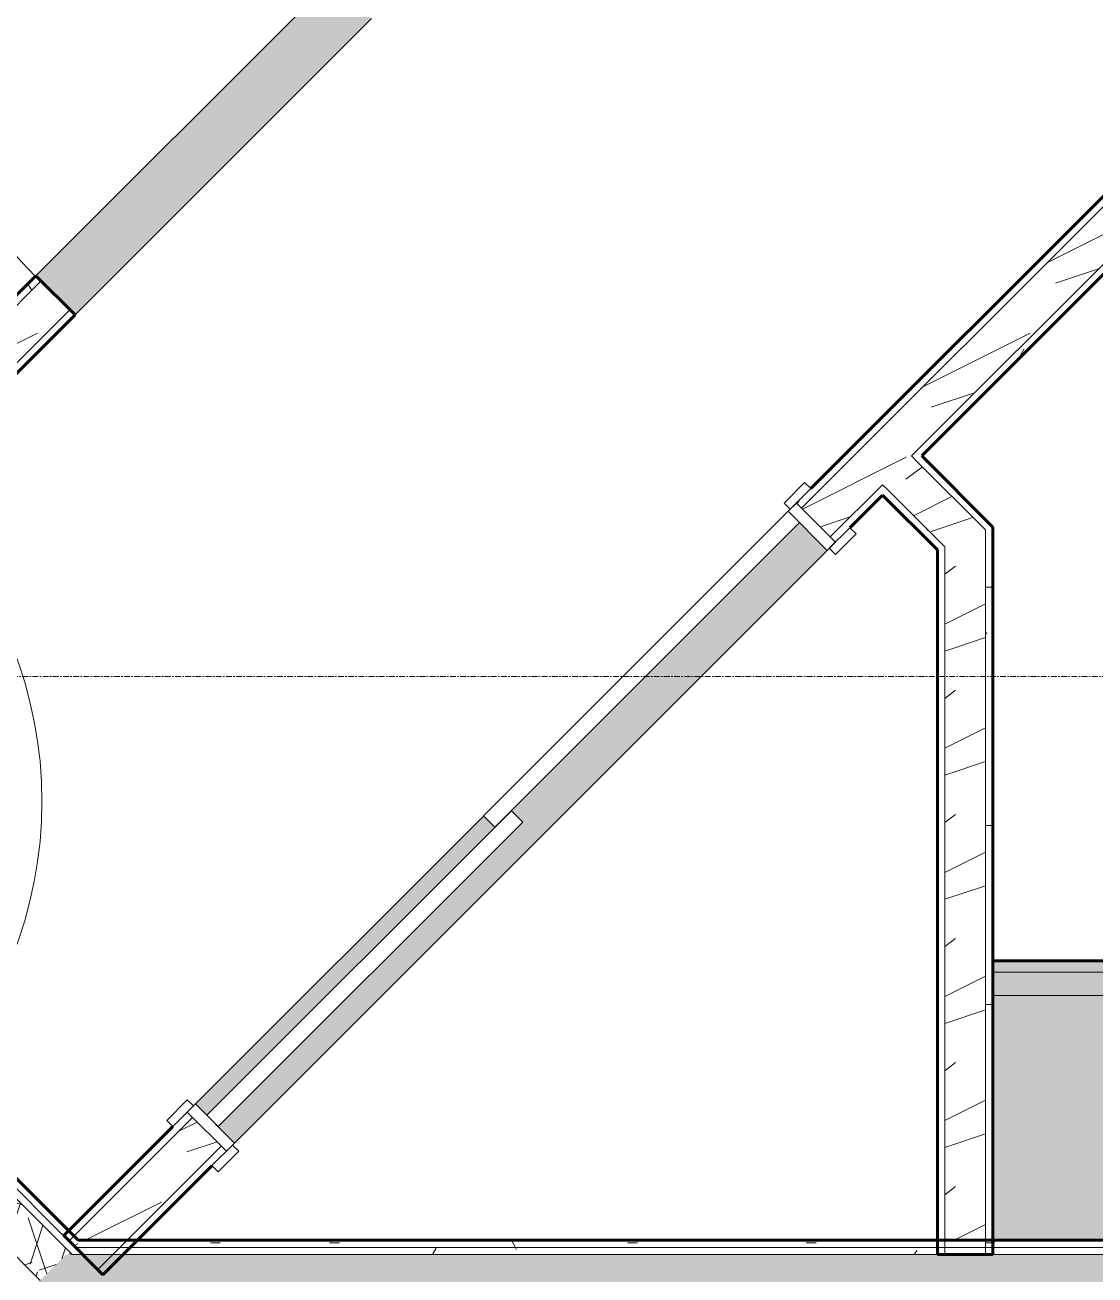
# Model space of a CAD drawing. Header units: inches. Extents: x -4061 to -1937, y 9836 to 11171.
# Drawn here: x -2442 to -2350.1, y 10415.8 to 10523.2 of the extents above; entities that cross this region are included whole.
import ezdxf

# ---------------------------------------------------------------- set-up
doc = ezdxf.new("R2010")
doc.units = ezdxf.units.IN
doc.header["$MEASUREMENT"] = 0
doc.linetypes.add('Grid Line 1_2_', pattern=[0.875, 0.5, -0.125, 0.125, -0.125])
for name, color, linetype, lineweight in [('0-1', 7, 'Continuous', 5), ('0-2', 250, 'Continuous', 9), ('A-DOOR', 31, 'Continuous', 18), ('A-DOOR-1', 250, 'Continuous', 9), ('A-DOOR-2', 50, 'Continuous', 30), ('A-DOOR-7', 31, 'Continuous', 30), ('A-DOOR-8', 31, 'Continuous', 9), ('A-DOOR-FRAM', 31, 'Continuous', 30), ('A-DOOR-FRAM-1', 50, 'Continuous', 30), ('A-WALL', 113, 'Continuous', 18), ('A-WALL-1', 8, 'Continuous', 5), ('A-WALL-2', 10, 'Continuous', 60), ('A-WALL-3', 7, 'Continuous', 18), ('A-WALL-PATT-1', 250, 'Continuous', 9), ('A-WALL-PATT-2', 253, 'Continuous', 9), ('A-WALL-PATT-4', 111, 'Continuous', 9), ('I-WALL-2', 2, 'Continuous', 60), ('Q-CASE-1', 9, 'Continuous', 9), ('Q-CASE-2', 10, 'Continuous', 60), ('Q-CASE-3', 250, 'Continuous', 9), ('S-GRID-1', 1, 'Grid Line 1_2_', 9)]:
    doc.layers.add(name, color=color, linetype=linetype, lineweight=lineweight)
pattern_1 = [(0, (-127.185, -364.175), (20.48, 5.12), [0.845, -14.515, 0.845, -14.515, -81.92]), (0, (-127.185, -364.175), (20.48, 5.12), [-30.72, 0.845, -29.875, 0.845, -14.515, -35.84]), (0, (-127.185, -364.175), (20.48, 5.12), [-76.8, 0.845, -9.395, 0.845, -24.755]), (120, (-119.505, -361.615), (-14.67405, 15.1762003), [0.845, -14.515, 0.845, -14.515, -81.92]), (120, (-119.505, -361.615), (-14.67405, 15.1762003), [-30.72, 0.845, -29.875, 0.845, -14.515, -35.84]), (120, (-119.505, -361.615), (-14.67405, 15.1762003), [-76.8, 0.845, -9.395, 0.845, -24.755]), (240, (-116.945, -351.375), (-5.80595, -20.2962003), [0.845, -14.515, 0.845, -14.515, -81.92]), (240, (-116.945, -351.375), (-5.80595, -20.2962003), [-30.72, 0.845, -29.875, 0.845, -14.515, -35.84]), (240, (-116.945, -351.375), (-5.80595, -20.2962003), [-76.8, 0.845, -9.395, 0.845, -24.755])]
pattern_2 = [(216.87, (-122.92, -353.513), (31.9871619, 21.32545714), [5.331, -47.981]), (206.565, (-116.522, -356.711), (-10.662476, -10.6620098), [11.921, -11.921]), (198.435, (-116.522, -362.043), (-21.3244936, -10.6625869), [6.744, -26.974])]
pattern_3 = [(161.57, (-126.865, -363.855), (-2.560496185, -0.000537386), [0, -18.214, 2.022, 0]), (18.43, (-127.505, -363.855), (-2.560496185, 0.000537386), [0, -18.214, 2.022, 0]), (108.43, (-126.865, -363.855), (1.27922091, -6.400876726), [6.07, -14.166]), (71.57, (-127.505, -363.855), (1.27922091, 6.400876726), [6.07, -14.166])]

# ---------------------------------------------------------------- blocks, each defined once
blk = doc.blocks.new('Single-Flush - 36_ x 84_-1372839-ENLARGED RCP - 3RD FLOOR PLAN - WEST')
at = {"layer": 'A-DOOR-1'}
blk.add_arc((18, 2.37), 36.07, 93.1789, 180, dxfattribs=at)
at = {"layer": 'A-DOOR-2'}
for p, q in [((16, 2.37), (16, 38.39)), ((18, 38.39), (16, 38.39)), ((18, 2.37), (18, 38.39)), ((18, 2.37), (16, 2.37))]:
    blk.add_line(p, q, dxfattribs=at)
blk = doc.blocks.new('FOLDING_SLIDING CLOSET - 72_ x 80_-1372885-ENLARGED RCP - 3RD FLOOR PLAN - WEST')
at = {"layer": 'A-DOOR-1'}
for p, q in [((-38.75, 3.25), (-36.25, 3.25)), ((-38.75, 2.5), (-38.75, 3.25)), ((-36.25, 3.25), (-36.25, 2.5)), ((36.25, 3.25), (38.75, 3.25)), ((36.25, 2.5), (36.25, 3.25)), ((38.75, 3.25), (38.75, 2.5)), ((-36.25, 2.5), (-38.75, 2.5)), ((38.75, 2.5), (36.25, 2.5)), ((-38.75, -2.25), (-36.25, -2.25)), ((-38.75, -3), (-38.75, -2.25)), ((-36.25, -3), (-38.75, -3)), ((-36.25, -2.25), (-36.25, -3)), ((36.25, -2.25), (38.75, -2.25)), ((36.25, -3), (36.25, -2.25)), ((38.75, -3), (36.25, -3)), ((38.75, -2.25), (38.75, -3))]:
    blk.add_line(p, q, dxfattribs=at)
at = {"layer": 'A-DOOR-2'}
for p, q in [((-1, 0.5), (36, 0.5)), ((-1, -0.875), (-1, 0.5)), ((36, 0.5), (36, -0.875)), ((-36, -0.875), (1, -0.875)), ((-36, -2.25), (-36, -0.875)), ((36, -0.875), (-1, -0.875)), ((1, -0.875), (1, -2.25)), ((1, -2.25), (-36, -2.25))]:
    blk.add_line(p, q, dxfattribs=at)
at = {"layer": 'A-DOOR-FRAM-1'}
for p, q in [((-37, 2.5), (-36, 2.5)), ((-37, -2.25), (-37, 2.5)), ((-36, 2.5), (-36, -2.25)), ((36, 2.5), (37, 2.5)), ((36, -2.25), (36, 2.5)), ((37, 2.5), (37, -2.25)), ((-36, -2.25), (-37, -2.25)), ((37, -2.25), (36, -2.25))]:
    blk.add_line(p, q, dxfattribs=at)
blk = doc.blocks.new('OD_CW_Base Cabinet - OD_CW_Base Cabinet-1866993-ENLARGED RCP - 3RD FLOOR PLAN - WEST')
at = {"layer": 'Q-CASE-1'}
for points in [[(51.7, -1), (53.33, -1), (53.33, 0), (0.74, 0), (0.74, -1)], [(0.74, -3), (53.33, -3), (53.33, -1), (0.74, -1)], [(53.33, -24), (53.33, -3), (0.74, -3), (0.74, -24), (51.7, -24)]]:
    blk.add_hatch(color=256, dxfattribs=at).paths.add_polyline_path(points, flags=0)
at = {"layer": 'Q-CASE-2'}
for p, q in [((0.74, -24), (0.74, 0)), ((0.74, 0), (53.33, 0)), ((53.33, 0), (53.33, -24)), ((53.33, -24), (0.74, -24))]:
    blk.add_line(p, q, dxfattribs=at)
at = {"layer": 'Q-CASE-3'}
for p, q in [((0.74, 0), (0.74, -1)), ((53.33, 0), (0.74, 0)), ((53.33, -1), (0.74, -1)), ((0.74, -1), (0.74, -3)), ((53.33, -1), (0.74, -1)), ((53.33, -1), (53.33, 0)), ((53.33, -3), (53.33, -1)), ((0.74, -3), (0.74, -24)), ((53.33, -3), (0.74, -3)), ((53.33, -24), (53.33, -3)), ((53.33, -24), (0.74, -24))]:
    blk.add_line(p, q, dxfattribs=at)
blk = doc.blocks.new('CTR - 1st Phase - Unit Layouts_rvt-1-ENLARGED RCP - 3RD FLOOR PLAN - WEST')
at = {"layer": 'A-WALL-1'}
blk.add_hatch(color=256, dxfattribs=at).paths.add_polyline_path([(-2437.67, 10498.27), (-2412.22, 10523.72), (-2415.58, 10527.08), (-2441.03, 10501.63), (-2438.12, 10498.71)], flags=0)
h = blk.add_hatch(color=256, dxfattribs=at)
h.paths.add_polyline_path([(-2423.96, 10427.13), (-2373.05, 10478.04), (-2375.44, 10480.42), (-2400.19, 10455.67), (-2399.21, 10454.7), (-2425.38, 10428.54), (-2424.67, 10427.83)], flags=0)
h.paths.add_polyline_path([(-2426.35, 10429.51), (-2401.6, 10454.26), (-2402.57, 10455.23), (-2427.32, 10430.48), (-2426.61, 10429.78)], flags=0)
at = {"layer": 'A-WALL-PATT-1'}
h = blk.add_hatch(dxfattribs=at)
h.set_pattern_fill('FP_1', color=256, style=0, pattern_type=2)
h.set_pattern_definition(pattern_1)
h.paths.add_polyline_path([(-2480.62, 10461.15), (-2440.59, 10501.18), (-2441.03, 10501.63), (-2481.06, 10461.6)], flags=0)
h.paths.add_polyline_path([(-2415.13, 10526.64), (-2411.42, 10530.35), (-2411.86, 10530.79), (-2415.58, 10527.08)], flags=0)
h.paths.add_polyline_path([(-2408.95, 10532.83), (-2351.67, 10590.1), (-2351.67, 10590.98), (-2409.39, 10533.27)], flags=0)
h.paths.add_polyline_path([(-2348.17, 10593.6), (-2343.72, 10598.06), (-2344.16, 10598.5), (-2348.17, 10594.48), (-2348.17, 10593.89)], flags=0)
h.paths.add_polyline_path([(-2299.88, 10641.9), (-2296.45, 10645.33), (-2296.45, 10646.21), (-2300.32, 10642.34)], flags=0)
h = blk.add_hatch(dxfattribs=at)
h.set_pattern_fill('FP_1', color=256, style=0, pattern_type=2)
h.set_pattern_definition(pattern_1)
h.paths.add_polyline_path([(-2477.7, 10458.24), (-2437.67, 10498.27), (-2438.12, 10498.71), (-2478.15, 10458.68)], flags=0)
h.paths.add_polyline_path([(-2412.22, 10523.72), (-2340.8, 10595.14), (-2341.24, 10595.58), (-2412.66, 10524.17)], flags=0)
h.paths.add_polyline_path([(-2296.96, 10638.98), (-2292.32, 10643.62), (-2292.32, 10644.5), (-2297.4, 10639.42)], flags=0)
h = blk.add_hatch(dxfattribs=at)
h.set_pattern_fill('FP_1', color=256, style=0, pattern_type=2)
h.set_pattern_definition(pattern_1)
h.paths.add_polyline_path([(-2438.19, 10418.73), (-2438.17, 10418.79), (-2438.25, 10418.79)], flags=0)
h.paths.add_polyline_path([(-2437.77, 10419.15), (-2427.59, 10429.33), (-2428.03, 10429.78), (-2438.2, 10419.57), (-2437.8, 10419.17)], flags=0)
h.paths.add_polyline_path([(-2375.26, 10481.66), (-2334.75, 10522.17), (-2335.19, 10522.62), (-2375.7, 10482.1)], flags=0)
h.paths.add_polyline_path([(-2309.29, 10547.63), (-2267.79, 10589.13), (-2268.68, 10589.13), (-2309.73, 10548.07), (-2309.39, 10547.73)], flags=0)
h = blk.add_hatch(dxfattribs=at)
h.set_pattern_fill('FP_1', color=256, style=0, pattern_type=2)
h.set_pattern_definition(pattern_1)
h.paths.add_polyline_path([(-2433.18, 10418.79), (-2432.3, 10418.79), (-2424.67, 10426.42), (-2425.11, 10426.86), (-2432.8, 10419.17)], flags=0)
h.paths.add_polyline_path([(-2372.34, 10478.74), (-2367.86, 10483.23), (-2368.3, 10483.67), (-2372.79, 10479.19)], flags=0)
h.paths.add_polyline_path([(-2365.38, 10485.7), (-2337.63, 10513.46), (-2338.07, 10513.9), (-2365.83, 10486.15)], flags=0)
h.paths.add_polyline_path([(-2335.15, 10515.93), (-2331.83, 10519.26), (-2332.27, 10519.7), (-2335.6, 10516.38)], flags=0)
h.paths.add_polyline_path([(-2306.38, 10544.71), (-2303.86, 10547.23), (-2304.74, 10547.23), (-2306.82, 10545.15)], flags=0)
h.paths.add_polyline_path([(-2301.24, 10550.73), (-2300.36, 10550.73), (-2266.08, 10585), (-2266.97, 10585), (-2300.62, 10551.35)], flags=0)
h = blk.add_hatch(dxfattribs=at)
h.set_pattern_fill('FP_1', color=256, style=0, pattern_type=2)
h.set_pattern_definition(pattern_1)
h.paths.add_polyline_path([(-2362.96, 10477.45), (-2362.96, 10478.34), (-2367.86, 10483.23), (-2368.3, 10482.79), (-2363.59, 10478.08)], flags=0)
h = blk.add_hatch(dxfattribs=at)
h.set_pattern_fill('FP_1', color=256, style=0, pattern_type=2)
h.set_pattern_definition(pattern_1)
h.paths.add_polyline_path([(-2359.46, 10418.79), (-2358.84, 10418.79), (-2358.84, 10479.16), (-2359.46, 10479.79), (-2359.46, 10439.79)], flags=0)
at = {"layer": 'A-WALL-PATT-2'}
h = blk.add_hatch(dxfattribs=at)
h.set_pattern_fill('FP_2', color=256, style=0, pattern_type=2)
h.set_pattern_definition(pattern_2)
h.paths.add_polyline_path([(-2478.15, 10458.68), (-2438.12, 10498.71), (-2440.59, 10501.18), (-2480.62, 10461.15)], flags=0)
h.paths.add_polyline_path([(-2412.66, 10524.17), (-2341.24, 10595.58), (-2343.72, 10598.06), (-2415.13, 10526.64)], flags=0)
h.paths.add_polyline_path([(-2297.4, 10639.42), (-2292.95, 10643.88), (-2292.95, 10648.83), (-2299.88, 10641.9), (-2297.49, 10639.51)], flags=0)
h = blk.add_hatch(dxfattribs=at)
h.set_pattern_fill('FP_2', color=256, style=0, pattern_type=2)
h.set_pattern_definition(pattern_2)
h.paths.add_polyline_path([(-2437.65, 10418.19), (-2437.2, 10418.79), (-2433.18, 10418.79), (-2425.11, 10426.86), (-2427.59, 10429.33), (-2438.19, 10418.73), (-2437.67, 10418.21)], flags=0)
h.paths.add_polyline_path([(-2372.79, 10479.19), (-2332.27, 10519.7), (-2334.75, 10522.17), (-2375.26, 10481.66), (-2372.87, 10479.27)], flags=0)
h.paths.add_polyline_path([(-2306.82, 10545.15), (-2266.34, 10585.63), (-2271.29, 10585.63), (-2309.29, 10547.63), (-2307.87, 10546.21)], flags=0)
h = blk.add_hatch(dxfattribs=at)
h.set_pattern_fill('FP_2', color=256, style=0, pattern_type=2)
h.set_pattern_definition(pattern_2)
h.paths.add_polyline_path([(-2359.46, 10474.84), (-2359.46, 10479.79), (-2365.83, 10486.15), (-2368.3, 10483.67), (-2362.08, 10477.45)], flags=0)
h = blk.add_hatch(dxfattribs=at)
h.set_pattern_fill('FP_2', color=256, style=0, pattern_type=2)
h.set_pattern_definition(pattern_2)
h.paths.add_polyline_path([(-2362.96, 10418.79), (-2359.46, 10418.79), (-2359.46, 10474.84), (-2362.96, 10478.34), (-2362.96, 10472.56)], flags=0)
at = {"layer": 'A-WALL-2'}
for p, q in [((-2374.47, 10483.34), (-2335.19, 10522.62)), ((-2338.07, 10513.02), (-2364.94, 10486.15)), ((-2481.06, 10461.6), (-2441.03, 10501.63)), ((-2441.03, 10501.63), (-2437.67, 10498.27)), ((-2437.67, 10498.27), (-2477.7, 10458.24)), ((-2364.94, 10486.15), (-2358.84, 10480.04)), ((-2368.3, 10482.79), (-2371.11, 10479.98)), ((-2363.59, 10478.08), (-2368.3, 10482.79)), ((-2358.84, 10480.04), (-2358.84, 10479.16)), ((-2358.84, 10479.16), (-2358.84, 10473.33)), ((-2363.59, 10417.54), (-2363.59, 10478.08)), ((-2358.84, 10473.33), (-2358.84, 10442.79)), ((-2438.64, 10419.17), (-2429.27, 10428.54)), ((-2425.91, 10425.18), (-2435.28, 10415.81)), ((-2435.28, 10415.81), (-2438.64, 10419.17)), ((-2358.84, 10418.79), (-2358.84, 10417.54)), ((-2358.84, 10417.54), (-2363.59, 10417.54))]:
    blk.add_line(p, q, dxfattribs=at)
at = {"layer": 'A-WALL-3'}
for p, q in [((-2415.58, 10527.08), (-2441.03, 10501.63)), ((-2437.67, 10498.27), (-2412.22, 10523.72)), ((-2375.26, 10481.66), (-2334.75, 10522.17)), ((-2365.83, 10486.15), (-2338.07, 10513.9)), ((-2480.62, 10461.15), (-2440.59, 10501.18)), ((-2478.15, 10458.68), (-2438.12, 10498.71)), ((-2365.38, 10485.7), (-2365.83, 10486.15)), ((-2359.46, 10479.79), (-2365.38, 10485.7)), ((-2372.79, 10479.19), (-2368.3, 10483.67)), ((-2367.86, 10483.23), (-2368.3, 10483.67)), ((-2362.96, 10478.34), (-2367.86, 10483.23)), ((-2359.46, 10474.84), (-2359.46, 10479.79)), ((-2362.96, 10477.45), (-2362.96, 10478.34)), ((-2423.96, 10427.13), (-2373.05, 10478.04)), ((-2362.96, 10417.54), (-2362.96, 10477.45)), ((-2359.46, 10473.95), (-2359.46, 10474.84)), ((-2359.46, 10417.54), (-2359.46, 10473.95)), ((-2402.57, 10455.23), (-2427.32, 10430.48)), ((-2438.19, 10418.73), (-2427.59, 10429.33)), ((-2435.72, 10416.25), (-2425.11, 10426.86))]:
    blk.add_line(p, q, dxfattribs=at)
at = {"layer": '0-2'}
for name, p, rotation in [('Single-Flush - 36_ x 84_-1372839-ENLARGED RCP - 3RD FLOOR PLAN - WEST', (-2426.63, 10512.67), 45.00000000011767), ('FOLDING_SLIDING CLOSET - 72_ x 80_-1372885-ENLARGED RCP - 3RD FLOOR PLAN - WEST', (-2400.28, 10454.35), 225.0000000001308)]:
    blk.add_blockref(name, p, dxfattribs=dict(at, rotation=rotation))
blk.add_blockref('OD_CW_Base Cabinet - OD_CW_Base Cabinet-1866993-ENLARGED RCP - 3RD FLOOR PLAN - WEST', (-2359.58, 10442.79), dxfattribs=at)
blk = doc.blocks.new('CTR - 1st Phase - Shell_rvt-1-ENLARGED RCP - 3RD FLOOR PLAN - WEST')
at = {"layer": 'S-GRID-1'}
blk.add_line((-1936.83, 10467.19), (-4027.88, 10467.19), dxfattribs=at)
blk = doc.blocks.new('HOLLOW METAL - UNIT DOOR-1758958-ENLARGED RCP - 3RD FLOOR PLAN - WEST')
at = {"layer": 'A-DOOR-7'}
for p, q in [((16.25, -2.25), (18, -2.25)), ((16.25, -38.25), (16.25, -2.25)), ((18, -2.25), (18, -38.25)), ((18, -38.25), (16.25, -38.25))]:
    blk.add_line(p, q, dxfattribs=at)
at = {"layer": 'A-DOOR-8'}
blk.add_arc((18, -2.25), 36, 180, 270, dxfattribs=at)
at = {"layer": 'A-DOOR-FRAM'}
for p, q in [((-20, 3.5), (-18, 3.5)), ((-20, -2.25), (-20, 3.5)), ((-18, 3.5), (-18, 1.5625)), ((18, 3.5), (20, 3.5)), ((18, 1.5625), (18, 3.5)), ((20, 3.5), (20, -2.25)), ((-18, 1.5625), (-17.375, 1.5625)), ((-17.375, 1.5625), (-17.375, -0.3125)), ((17.375, 1.5625), (18, 1.5625)), ((17.375, -0.3125), (17.375, 1.5625)), ((-18, -0.3125), (-18, -2.25)), ((-17.375, -0.3125), (-18, -0.3125)), ((18, -0.3125), (17.375, -0.3125)), ((18, -2.25), (18, -0.3125)), ((-18, -2.25), (-20, -2.25)), ((20, -2.25), (18, -2.25))]:
    blk.add_line(p, q, dxfattribs=at)

msp = doc.modelspace()

# ---------------------------------------------------------------- hatches: boundary and pattern name
at = {"layer": 'A-WALL-PATT-4'}
h = msp.add_hatch(dxfattribs=at)
h.set_pattern_fill('FP_1', color=256, style=0, pattern_type=2)
h.set_pattern_definition(pattern_1)
h.paths.add_polyline_path([(-2438.13, 10418.79), (-2437.77, 10419.15), (-2448.94, 10430.31), (-2449.38, 10429.87), (-2438.3, 10418.79), (-2438.17, 10418.79)], flags=0)
h.paths.add_polyline_path([(-2477.66, 10458.15), (-2477.22, 10458.59), (-2477.29, 10458.66), (-2477.7, 10458.24), (-2481.06, 10461.6), (-2480.64, 10462.02), (-2490.13, 10471.5), (-2490.13, 10470.62), (-2477.75, 10458.24)], flags=0)
h = msp.add_hatch(dxfattribs=at)
h.set_pattern_fill('FP_4', color=256, style=0, pattern_type=2)
h.set_pattern_definition(pattern_3)
h.paths.add_polyline_path([(-2440.67, 10415.33), (-2438.45, 10417.54), (-2437.93, 10417.54), (-2449.82, 10429.43), (-2452.29, 10426.95), (-2441.11, 10415.77)], flags=0)
h.paths.add_polyline_path([(-2480.58, 10455.24), (-2478.1, 10457.71), (-2490.13, 10469.73), (-2490.47, 10469.39), (-2490.47, 10465.17), (-2490.51, 10465.17), (-2480.62, 10455.28)], flags=0)
h = msp.add_hatch(dxfattribs=at)
h.set_pattern_fill('FP_1', color=256, style=0, pattern_type=2)
h.set_pattern_definition(pattern_1)
h.paths.add_polyline_path([(-2076.17, 10417.54), (-2076.17, 10418.16), (-2438.56, 10418.16), (-2437.93, 10417.54), (-2076.8, 10417.54)], flags=0)
h = msp.add_hatch(dxfattribs=at)
h.set_pattern_fill('FP_1', color=256, style=0, pattern_type=2)
h.set_pattern_definition(pattern_1)
h.paths.add_polyline_path([(-2076.17, 10418.16), (-2076.17, 10418.79), (-2437.2, 10418.79), (-2437.67, 10418.21), (-2438.25, 10418.79), (-2438.3, 10418.79), (-2437.67, 10418.16), (-2076.8, 10418.16)], flags=0)
h = msp.add_hatch(dxfattribs=at)
h.set_pattern_fill('FP_4', color=256, style=0, pattern_type=2)
h.set_pattern_definition(pattern_3)
h.paths.add_polyline_path([(-2077.94, 10414.04), (-2076.17, 10414.04), (-2076.17, 10417.54), (-2438.45, 10417.54), (-2441.95, 10414.04), (-2093.27, 10414.04)], flags=0)

# ---------------------------------------------------------------- linework, layer by layer
at = {"layer": 'A-WALL'}
for p, q in [((-2438.3, 10418.79), (-2449.38, 10429.87)), ((-2437.93, 10417.54), (-2449.82, 10429.43)), ((-2440.67, 10415.33), (-2452.29, 10426.95)), ((-2437.67, 10418.16), (-2438.19, 10418.68)), ((-2437.67, 10418.16), (-2076.17, 10418.16)), ((-2437.93, 10417.54), (-2076.17, 10417.54))]:
    msp.add_line(p, q, dxfattribs=at)
at = {"layer": 'I-WALL-2'}
for p, q in [((-2448.94, 10430.31), (-2437.42, 10418.79)), ((-2437.42, 10418.79), (-2358.84, 10418.79))]:
    msp.add_line(p, q, dxfattribs=at)

# ---------------------------------------------------------------- block references
at = {"layer": '0-1'}
for name in ['CTR - 1st Phase - Shell_rvt-1-ENLARGED RCP - 3RD FLOOR PLAN - WEST', 'CTR - 1st Phase - Unit Layouts_rvt-1-ENLARGED RCP - 3RD FLOOR PLAN - WEST']:
    msp.add_blockref(name, (0, 0), dxfattribs=at)
at = {"layer": 'A-DOOR', "rotation": 134.9999999999998}
msp.add_blockref('HOLLOW METAL - UNIT DOOR-1758958-ENLARGED RCP - 3RD FLOOR PLAN - WEST', (-2465.38, 10442.15), dxfattribs=at)

doc.saveas('drawing.dxf')
